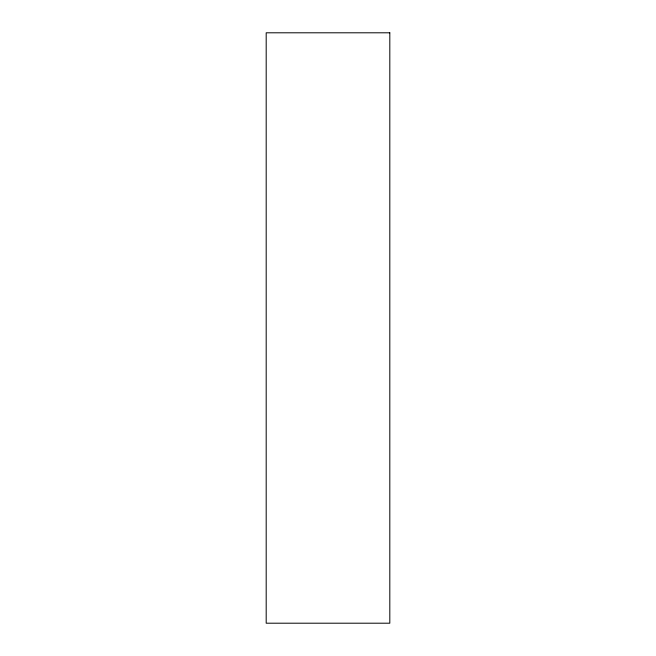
<?xml version="1.0" encoding="UTF-8"?>
<svg xmlns="http://www.w3.org/2000/svg" width="656" height="656" viewBox="0 0 656 656"><rect width="100%" height="100%" fill="white"/><g stroke="black" fill="none" stroke-linecap="round" stroke-linejoin="round"><path stroke-width="0.98" d="M389.812 32.8L266.188 32.8L266.188 623.2L389.812 623.2L389.812 32.8"/></g></svg>
